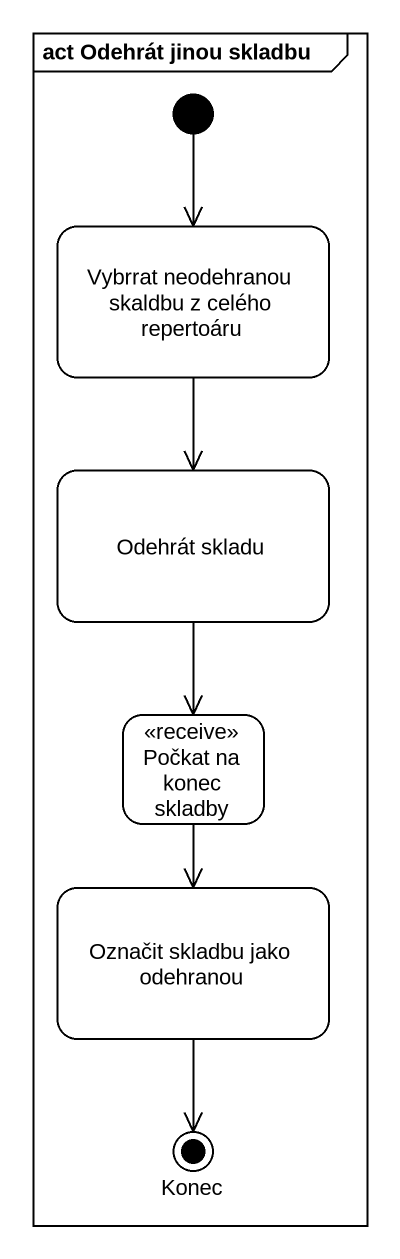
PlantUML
@startuml
mainframe act Odehrát jinou skladbu
hide empty description
state "Vybrrat neodehranou skaldbu z celého repertoáru" as Vybrrat_neodehranou_skaldbu
state "Odehrát skladu" as Odehrát_skladu
state "Počkat na konec skladby" as Počkat_na_konec_skladby <<receive>>
state "Označit skladbu jako odehranou" as Označit_skladbu_jako
state Konec <<end>>
[*] --> Vybrrat_neodehranou_skaldbu
Vybrrat_neodehranou_skaldbu --> Odehrát_skladu
Odehrát_skladu --> Počkat_na_konec_skladby
Počkat_na_konec_skladby --> Označit_skladbu_jako
Označit_skladbu_jako --> Konec
@enduml
